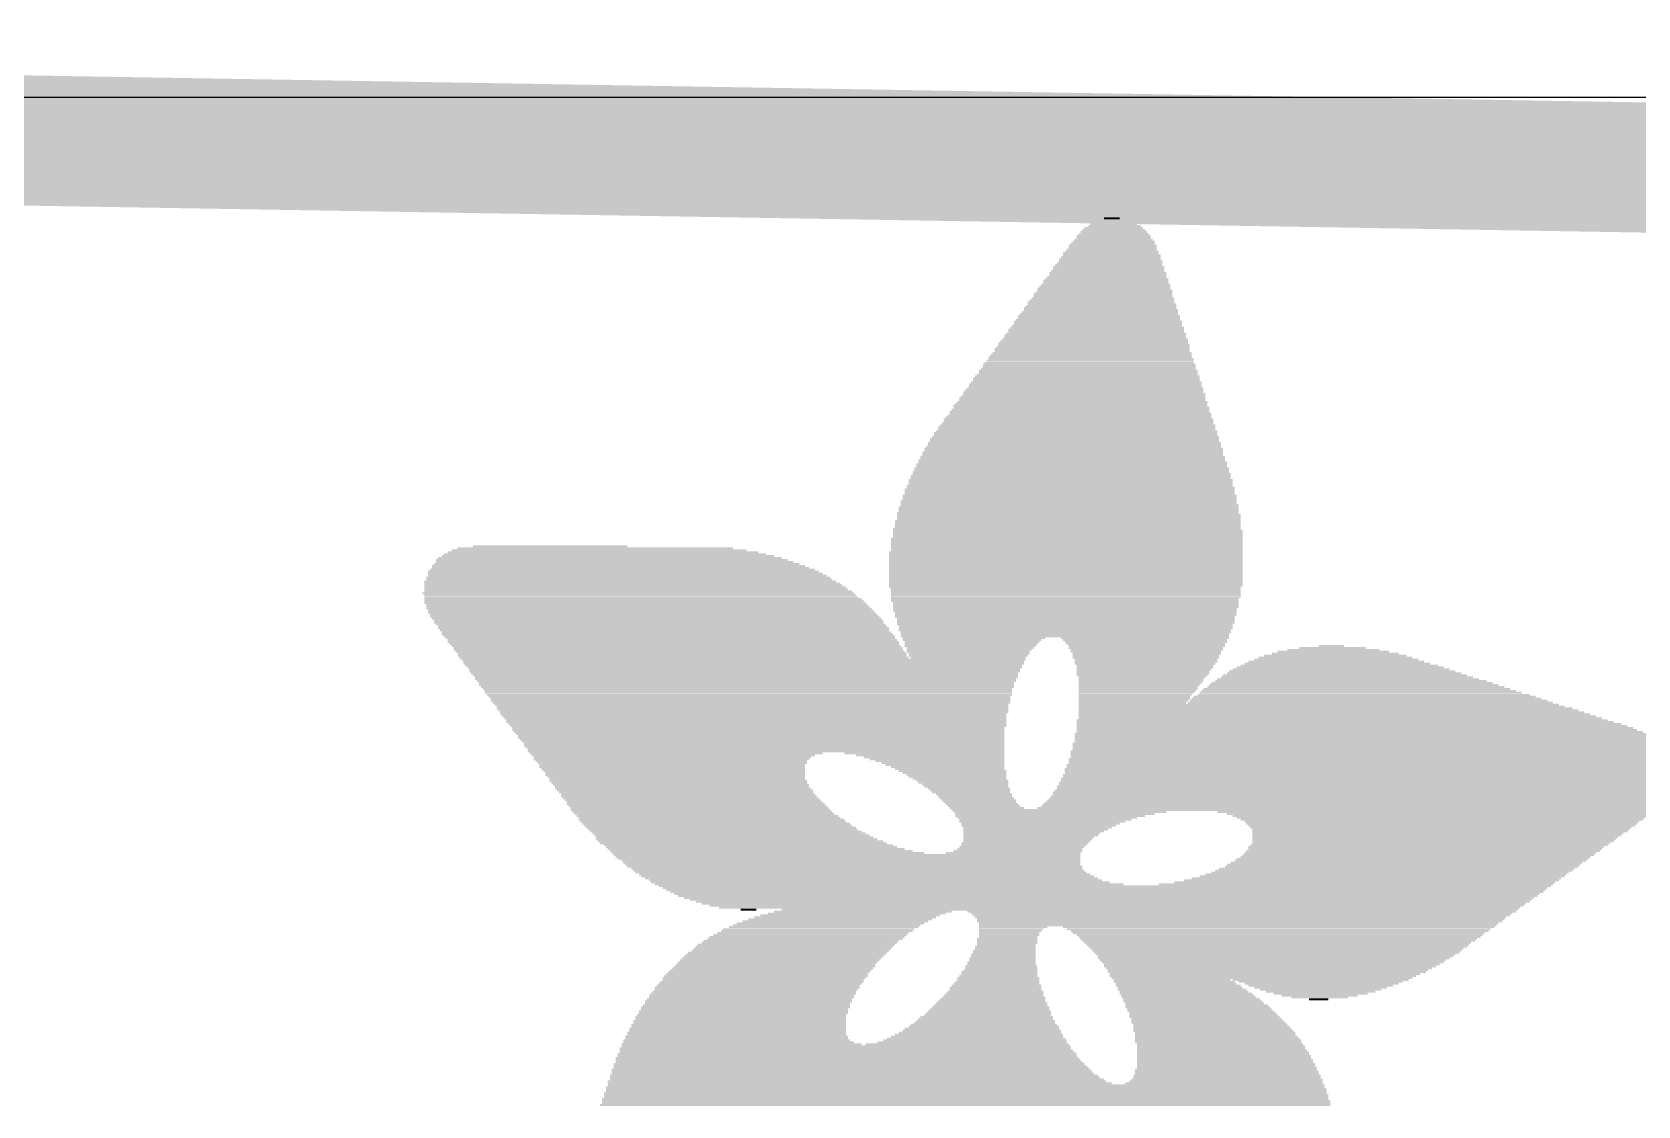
# Model space of a CAD drawing. Extents: x -8.1 to 34.1, y -5.3 to 30.7.
# Drawn here: x 7.619 to 10.752, y 15.812 to 17.907 of the extents above; entities that cross this region are included whole.
import ezdxf

# ---------------------------------------------------------------- set-up
doc = ezdxf.new("R2010")
doc.units = 0
for name, color, linetype in [('1', 12, 'CONTINUOUS'), ('16', 132, 'CONTINUOUS'), ('20', 53, 'CONTINUOUS'), ('21', 40, 'CONTINUOUS')]:
    doc.layers.add(name, color=color, linetype=linetype)

# ---------------------------------------------------------------- blocks, each defined once
blk = doc.blocks.new('RECT')
blk.add_solid([(-0.5, -0.5), (0.5, -0.5), (-0.5, 0.5), (0.5, 0.5)])

msp = doc.modelspace()

# ---------------------------------------------------------------- linework, layer by layer
at = {"layer": '1', "const_width": 0.254}
msp.add_lwpolyline([(2.54, 17.78), (17.78, 17.526)], dxfattribs=at)
at = {"layer": '16', "const_width": 0.254}
msp.add_lwpolyline([(2.54, 17.78), (17.78, 17.526)], dxfattribs=at)
at = {"layer": '20'}
msp.add_line((2.54, 17.78), (17.78, 17.78), dxfattribs=at)

# ---------------------------------------------------------------- block references
at = {"layer": '21'}
for p, xscale, yscale in [((9.7251, 17.5438), 0.0305, 0.0038), ((9.7289, 17.5133), 0.1371, 0.0038), ((9.7289, 17.5171), 0.1295, 0.0038), ((9.7289, 17.5209), 0.1219, 0.0038), ((9.7289, 17.5247), 0.1143, 0.0038), ((9.7308, 17.5285), 0.1029, 0.0038), ((9.7289, 17.5324), 0.0915, 0.0039), ((9.7288, 17.5362), 0.0762, 0.0038), ((9.7289, 17.54), 0.0609, 0.0038), ((9.7251, 17.479), 0.1829, 0.0038), ((9.7251, 17.4828), 0.1753, 0.0038), ((9.727, 17.4904), 0.1715, 0.0038), ((9.727, 17.4866), 0.1715, 0.0038), ((9.7269, 17.4943), 0.1638, 0.0039), ((9.7288, 17.4981), 0.16, 0.0038), ((9.7288, 17.5019), 0.1524, 0.0038), ((9.7288, 17.5095), 0.1448, 0.0038), ((9.7288, 17.5057), 0.1448, 0.0038), ((9.7193, 17.4485), 0.2172, 0.0038), ((9.7193, 17.4523), 0.2096, 0.0038), ((9.7212, 17.4562), 0.2058, 0.0039), ((9.7213, 17.4638), 0.1981, 0.0038), ((9.7232, 17.46), 0.2019, 0.0038), ((9.7232, 17.4676), 0.1943, 0.0038), ((9.7251, 17.4714), 0.1905, 0.0038), ((9.7232, 17.4752), 0.1867, 0.0038), ((9.7136, 17.4219), 0.2438, 0.0038), ((9.7136, 17.4181), 0.2438, 0.0039), ((9.7155, 17.4257), 0.24, 0.0038), ((9.7155, 17.4295), 0.2324, 0.0038), ((9.7174, 17.4371), 0.2286, 0.0038), ((9.7174, 17.4333), 0.2286, 0.0038), ((9.7174, 17.4409), 0.221, 0.0038), ((9.7193, 17.4447), 0.2172, 0.0038), ((9.7079, 17.3876), 0.2781, 0.0038), ((9.7079, 17.3952), 0.2705, 0.0038), ((9.7079, 17.3914), 0.2705, 0.0038), ((9.7097, 17.399), 0.2667, 0.0038), ((9.7097, 17.4066), 0.2591, 0.0038), ((9.7117, 17.4028), 0.2629, 0.0038), ((9.7117, 17.4104), 0.2552, 0.0038), ((9.7136, 17.4142), 0.2514, 0.0038), ((9.7003, 17.3533), 0.3163, 0.0038), ((9.7003, 17.3571), 0.3086, 0.0038), ((9.7022, 17.3609), 0.3048, 0.0038), ((9.7022, 17.3685), 0.2972, 0.0038), ((9.7041, 17.3647), 0.301, 0.0038), ((9.7041, 17.3723), 0.2934, 0.0038), ((9.706, 17.3761), 0.2896, 0.0038), ((9.7041, 17.38), 0.2857, 0.0039), ((9.7059, 17.3838), 0.2819, 0.0038), ((9.6946, 17.3266), 0.3429, 0.0038), ((9.6946, 17.3228), 0.3429, 0.0038), ((9.6965, 17.3304), 0.3391, 0.0038), ((9.6965, 17.3342), 0.3315, 0.0038), ((9.6983, 17.3419), 0.3277, 0.0039), ((9.6983, 17.338), 0.3277, 0.0038), ((9.6983, 17.3457), 0.3201, 0.0038), ((9.7003, 17.3495), 0.3163, 0.0038), ((9.6888, 17.2923), 0.3772, 0.0038), ((9.6888, 17.2999), 0.3696, 0.0038), ((9.6907, 17.2961), 0.3734, 0.0038), ((9.6908, 17.3038), 0.3657, 0.0039), ((9.6927, 17.3076), 0.3619, 0.0038), ((9.6927, 17.3152), 0.3543, 0.0038), ((9.6927, 17.3114), 0.3543, 0.0038), ((9.6946, 17.319), 0.3505, 0.0038), ((9.6812, 17.2618), 0.4076, 0.0038), ((9.6831, 17.2657), 0.4038, 0.0039), ((9.6831, 17.2733), 0.3962, 0.0038), ((9.685, 17.2695), 0.4, 0.0038), ((9.685, 17.2771), 0.3924, 0.0038), ((9.6869, 17.2809), 0.3886, 0.0038), ((9.6869, 17.2885), 0.381, 0.0038), ((9.6869, 17.2847), 0.381, 0.0038), ((9.6755, 17.2314), 0.442, 0.0038), ((9.6774, 17.2352), 0.4382, 0.0038), ((9.6774, 17.239), 0.4306, 0.0038), ((9.6793, 17.2466), 0.4268, 0.0038), ((9.6793, 17.2428), 0.4268, 0.0038), ((9.6794, 17.2504), 0.4191, 0.0038), ((9.6813, 17.258), 0.4153, 0.0038), ((9.6813, 17.2542), 0.4153, 0.0038), ((9.6698, 17.1971), 0.4762, 0.0038), ((9.6698, 17.2047), 0.4686, 0.0038), ((9.6717, 17.2009), 0.4724, 0.0038), ((9.6717, 17.2085), 0.4648, 0.0038), ((9.6736, 17.2123), 0.461, 0.0038), ((9.6736, 17.2199), 0.4534, 0.0038), ((9.6736, 17.2161), 0.4534, 0.0038), ((9.6755, 17.2237), 0.4496, 0.0038), ((9.6755, 17.2276), 0.442, 0.0039), ((9.6622, 17.1666), 0.5067, 0.0038), ((9.664, 17.1704), 0.5029, 0.0038), ((9.664, 17.178), 0.4953, 0.0038), ((9.666, 17.1742), 0.4991, 0.0038), ((9.666, 17.1818), 0.4915, 0.0038), ((9.6678, 17.1856), 0.4877, 0.0038), ((9.6678, 17.1933), 0.4801, 0.0038), ((9.6678, 17.1895), 0.4801, 0.0039), ((9.6565, 17.1361), 0.5411, 0.0038), ((9.6584, 17.1399), 0.5373, 0.0038), ((9.6584, 17.1437), 0.5295, 0.0038), ((9.6603, 17.1514), 0.5257, 0.0039), ((9.6603, 17.1475), 0.5257, 0.0038), ((9.6603, 17.1552), 0.5181, 0.0038), ((9.6622, 17.159), 0.5143, 0.0038), ((9.664, 17.1628), 0.5105, 0.0038), ((9.6527, 17.1056), 0.5715, 0.0038), ((9.6527, 17.1133), 0.5639, 0.0039), ((9.6527, 17.1094), 0.5639, 0.0038), ((9.6546, 17.1171), 0.5601, 0.0038), ((9.6546, 17.1247), 0.5525, 0.0038), ((9.6546, 17.1209), 0.5525, 0.0038), ((9.6565, 17.1285), 0.5487, 0.0038), ((9.6565, 17.1323), 0.5411, 0.0038), ((9.6469, 17.0713), 0.5982, 0.0038), ((9.6488, 17.079), 0.5944, 0.0038), ((9.6488, 17.0752), 0.5944, 0.0039), ((9.6489, 17.0866), 0.5867, 0.0038), ((9.6489, 17.0828), 0.5867, 0.0038), ((9.6508, 17.0942), 0.5829, 0.0038), ((9.6508, 17.0904), 0.5829, 0.0038), ((9.6508, 17.098), 0.5753, 0.0038), ((9.6527, 17.1018), 0.5715, 0.0038), ((9.645, 17.0409), 0.6248, 0.0038), ((9.645, 17.0485), 0.6172, 0.0038), ((9.6469, 17.0447), 0.621, 0.0038), ((9.6469, 17.0561), 0.6134, 0.0038), ((9.6469, 17.0523), 0.6134, 0.0038), ((9.6469, 17.0637), 0.6058, 0.0038), ((9.6469, 17.0599), 0.6058, 0.0038), ((9.6488, 17.0675), 0.602, 0.0038), ((9.6432, 17.0142), 0.6439, 0.0038), ((9.6432, 17.0104), 0.6439, 0.0038), ((9.6431, 17.0218), 0.6362, 0.0038), ((9.6451, 17.018), 0.6401, 0.0038), ((9.645, 17.0332), 0.6324, 0.0038), ((9.645, 17.0294), 0.6324, 0.0038), ((9.645, 17.0256), 0.6324, 0.0038), ((9.645, 17.0371), 0.6248, 0.0039), ((9.6412, 16.9799), 0.663, 0.0038), ((9.6412, 16.9913), 0.6554, 0.0038), ((9.6412, 16.9875), 0.6554, 0.0038), ((9.6431, 16.9837), 0.6592, 0.0038), ((9.6432, 17.0028), 0.6515, 0.0038), ((9.6432, 16.999), 0.6515, 0.0039), ((9.6432, 16.9951), 0.6515, 0.0038), ((9.6432, 17.0066), 0.6439, 0.0038), ((9.6393, 16.9532), 0.6744, 0.0038), ((9.6393, 16.9494), 0.6744, 0.0038), ((9.6393, 16.9685), 0.6668, 0.0038), ((9.6412, 16.9647), 0.6706, 0.0038), ((9.6412, 16.9609), 0.6706, 0.0039), ((9.6412, 16.957), 0.6706, 0.0038), ((9.6412, 16.9761), 0.663, 0.0038), ((9.6412, 16.9723), 0.663, 0.0038), ((9.6374, 16.9189), 0.6858, 0.0038), ((9.6374, 16.9151), 0.6858, 0.0038), ((9.6374, 16.938), 0.6782, 0.0038), ((9.6393, 16.9342), 0.682, 0.0038), ((9.6393, 16.9304), 0.682, 0.0038), ((9.6393, 16.9266), 0.682, 0.0038), ((9.6393, 16.9228), 0.682, 0.0039), ((9.6393, 16.9456), 0.6744, 0.0038), ((9.6393, 16.9418), 0.6744, 0.0038), ((8.7421, 16.8847), 0.6477, 0.0039), ((8.7363, 16.8885), 0.6287, 0.0038), ((8.7325, 16.8923), 0.6058, 0.0038), ((8.7249, 16.8961), 0.5754, 0.0038), ((8.7173, 16.8999), 0.5372, 0.0038), ((8.6296, 16.9037), 0.3009, 0.0038), ((9.6355, 16.8923), 0.6896, 0.0038), ((9.6355, 16.8885), 0.6896, 0.0038), ((9.6355, 16.8847), 0.6896, 0.0039), ((9.6374, 16.9113), 0.6858, 0.0038), ((9.6374, 16.9075), 0.6858, 0.0038), ((9.6374, 16.9037), 0.6858, 0.0038), ((9.6374, 16.8999), 0.6858, 0.0038), ((9.6374, 16.8961), 0.6858, 0.0038), ((8.7725, 16.8542), 0.762, 0.0038), ((8.7706, 16.858), 0.7506, 0.0038), ((8.763, 16.8656), 0.7278, 0.0038), ((8.7668, 16.8618), 0.7354, 0.0038), ((8.7592, 16.8694), 0.7124, 0.0038), ((8.7497, 16.877), 0.6858, 0.0038), ((8.7554, 16.8732), 0.6972, 0.0038), ((8.7459, 16.8808), 0.6705, 0.0038), ((9.6355, 16.8808), 0.6896, 0.0038), ((9.6355, 16.877), 0.6896, 0.0038), ((9.6355, 16.8732), 0.6896, 0.0038), ((9.6355, 16.8694), 0.6896, 0.0038), ((9.6355, 16.8656), 0.6896, 0.0038), ((9.6355, 16.8618), 0.6896, 0.0038), ((9.6355, 16.858), 0.6896, 0.0038), ((9.6355, 16.8542), 0.6896, 0.0038), ((8.7858, 16.8351), 0.8039, 0.0038), ((8.7896, 16.8313), 0.8115, 0.0038), ((8.7954, 16.8237), 0.823, 0.0038), ((8.7916, 16.8275), 0.8153, 0.0038), ((8.782, 16.8427), 0.7887, 0.0038), ((8.784, 16.8389), 0.7925, 0.0038), ((8.7763, 16.8504), 0.7696, 0.0038), ((8.7802, 16.8466), 0.7773, 0.0039), ((9.6355, 16.8504), 0.6896, 0.0038), ((9.6355, 16.8466), 0.6896, 0.0039), ((9.6355, 16.8427), 0.6896, 0.0038), ((9.6355, 16.8389), 0.6896, 0.0038), ((9.6355, 16.8351), 0.6896, 0.0038), ((9.6355, 16.8313), 0.6896, 0.0038), ((9.6355, 16.8275), 0.6896, 0.0038), ((9.6336, 16.8237), 0.6858, 0.0038), ((8.8011, 16.8123), 0.842, 0.0038), ((8.7973, 16.8199), 0.8268, 0.0038), ((8.8011, 16.8161), 0.8344, 0.0038), ((8.8049, 16.8085), 0.842, 0.0039), ((8.8068, 16.8046), 0.8458, 0.0038), ((8.8106, 16.8008), 0.8534, 0.0038), ((8.8125, 16.797), 0.8573, 0.0038), ((8.8145, 16.7932), 0.8611, 0.0038), ((8.8183, 16.7894), 0.8611, 0.0038), ((9.6355, 16.8199), 0.682, 0.0038), ((9.6355, 16.8161), 0.682, 0.0038), ((9.6355, 16.8123), 0.682, 0.0038), ((9.6355, 16.8085), 0.682, 0.0039), ((9.6355, 16.8046), 0.682, 0.0038), ((9.6336, 16.8008), 0.6782, 0.0038), ((9.6336, 16.797), 0.6782, 0.0038), ((9.6355, 16.7932), 0.6744, 0.0038), ((9.6355, 16.7894), 0.6744, 0.0038), ((8.8201, 16.7856), 0.8649, 0.0038), ((8.8221, 16.7818), 0.8687, 0.0038), ((8.8277, 16.7742), 0.8725, 0.0038), ((8.8259, 16.778), 0.8687, 0.0038), ((8.8316, 16.7704), 0.8725, 0.0039), ((8.8335, 16.7665), 0.8763, 0.0038), ((8.8373, 16.7627), 0.8763, 0.0038), ((8.8412, 16.7589), 0.8763, 0.0038), ((9.6355, 16.7856), 0.6744, 0.0038), ((9.6336, 16.7818), 0.6706, 0.0038), ((9.6336, 16.778), 0.6706, 0.0038), ((9.6355, 16.7742), 0.6668, 0.0038), ((9.6355, 16.7704), 0.6668, 0.0039), ((9.6336, 16.7665), 0.663, 0.0038), ((9.6355, 16.7627), 0.6592, 0.0038), ((9.6355, 16.7589), 0.6592, 0.0038), ((8.8412, 16.7551), 0.8763, 0.0038), ((8.845, 16.7513), 0.8763, 0.0038), ((8.8506, 16.7437), 0.8801, 0.0038), ((8.8488, 16.7475), 0.8763, 0.0038), ((8.8526, 16.7399), 0.8763, 0.0038), ((8.8582, 16.7323), 0.8801, 0.0039), ((8.8564, 16.7361), 0.8763, 0.0038), ((8.862, 16.7284), 0.8801, 0.0038), ((9.6335, 16.7513), 0.6553, 0.0038), ((9.6355, 16.7551), 0.6592, 0.0038), ((9.6335, 16.7399), 0.6477, 0.0038), ((9.6355, 16.7475), 0.6515, 0.0038), ((9.6355, 16.7437), 0.6515, 0.0038), ((9.6335, 16.7323), 0.6401, 0.0039), ((9.6335, 16.7284), 0.6401, 0.0038), ((9.6355, 16.7361), 0.6439, 0.0038), ((8.864, 16.7246), 0.8763, 0.0038), ((8.8678, 16.7208), 0.8763, 0.0038), ((8.8697, 16.717), 0.8801, 0.0038), ((8.8716, 16.7132), 0.8763, 0.0038), ((8.8754, 16.7094), 0.8763, 0.0038), ((8.8793, 16.7056), 0.8763, 0.0038), ((8.8793, 16.7018), 0.8763, 0.0038), ((8.8831, 16.698), 0.8763, 0.0038), ((9.4565, 16.7246), 0.2781, 0.0038), ((9.4527, 16.7208), 0.2705, 0.0038), ((9.4507, 16.7132), 0.259, 0.0038), ((9.4488, 16.7094), 0.2552, 0.0038), ((9.4527, 16.717), 0.2629, 0.0038), ((9.4488, 16.7056), 0.2476, 0.0038), ((9.4469, 16.7018), 0.2438, 0.0038), ((9.445, 16.698), 0.24, 0.0038), ((9.7898, 16.7246), 0.3276, 0.0038), ((9.7898, 16.7208), 0.32, 0.0038), ((9.7917, 16.717), 0.3162, 0.0038), ((9.7917, 16.7132), 0.3086, 0.0038), ((9.7936, 16.7094), 0.3048, 0.0038), ((9.7917, 16.7056), 0.301, 0.0038), ((9.7936, 16.7018), 0.2972, 0.0038), ((9.7917, 16.698), 0.2934, 0.0038), ((10.1575, 16.698), 0.2171, 0.0038), ((10.1575, 16.7018), 0.1791, 0.0038), ((10.1555, 16.7056), 0.1295, 0.0038), ((10.1537, 16.7094), 0.0495, 0.0038), ((8.8869, 16.6942), 0.8763, 0.0039), ((8.8869, 16.6903), 0.8763, 0.0038), ((8.8907, 16.6865), 0.8763, 0.0038), ((9.0069, 16.6827), 1.1011, 0.0038), ((9.0069, 16.6789), 1.0935, 0.0038), ((9.0069, 16.6751), 1.0935, 0.0038), ((9.0069, 16.6713), 1.0859, 0.0038), ((9.0088, 16.6675), 1.0821, 0.0038), ((9.4469, 16.6942), 0.2362, 0.0039), ((9.445, 16.6903), 0.2324, 0.0038), ((9.445, 16.6865), 0.2248, 0.0038), ((9.7936, 16.6942), 0.2896, 0.0039), ((9.7917, 16.6903), 0.2858, 0.0038), ((9.7917, 16.6865), 0.2858, 0.0038), ((9.7917, 16.6827), 0.2782, 0.0038), ((9.7917, 16.6789), 0.2782, 0.0038), ((9.7898, 16.6751), 0.2744, 0.0038), ((9.7897, 16.6713), 0.2667, 0.0038), ((9.7897, 16.6675), 0.2667, 0.0038), ((10.1708, 16.6675), 0.4038, 0.0038), ((10.1689, 16.6713), 0.3848, 0.0038), ((10.1651, 16.6751), 0.362, 0.0038), ((10.1631, 16.6789), 0.3429, 0.0038), ((10.1632, 16.6827), 0.32, 0.0038), ((10.1613, 16.6865), 0.301, 0.0038), ((10.1613, 16.6903), 0.2781, 0.0038), ((10.1613, 16.6942), 0.2477, 0.0039), ((9.0088, 16.6637), 1.0745, 0.0038), ((9.0088, 16.6599), 1.0745, 0.0038), ((9.0087, 16.6561), 1.0668, 0.0039), ((9.0107, 16.6522), 1.0629, 0.0038), ((9.0126, 16.6484), 1.0591, 0.0038), ((9.0107, 16.6446), 1.0553, 0.0038), ((9.0126, 16.6408), 1.0515, 0.0038), ((9.0126, 16.637), 1.0439, 0.0038), ((9.0126, 16.6332), 1.0439, 0.0038), ((9.7859, 16.6599), 0.2591, 0.0038), ((9.7859, 16.6561), 0.2591, 0.0039), ((9.7879, 16.6637), 0.2629, 0.0038), ((9.7841, 16.6522), 0.2553, 0.0038), ((9.7841, 16.6484), 0.2476, 0.0038), ((9.7822, 16.6446), 0.2438, 0.0038), ((9.7822, 16.6408), 0.2438, 0.0038), ((9.7803, 16.637), 0.24, 0.0038), ((9.7784, 16.6332), 0.2362, 0.0038), ((10.1974, 16.6332), 0.5639, 0.0038), ((10.1936, 16.637), 0.5487, 0.0038), ((10.1918, 16.6408), 0.5295, 0.0038), ((10.186, 16.6446), 0.5105, 0.0038), ((10.1842, 16.6484), 0.4915, 0.0038), ((10.1803, 16.6522), 0.4762, 0.0038), ((10.1784, 16.6561), 0.4572, 0.0039), ((10.1746, 16.6599), 0.442, 0.0038), ((10.1727, 16.6637), 0.423, 0.0038), ((9.0145, 16.6294), 1.0401, 0.0038), ((9.0145, 16.6256), 1.0325, 0.0038), ((9.0164, 16.6218), 1.0287, 0.0038), ((9.0164, 16.618), 1.0287, 0.0039), ((9.0183, 16.6141), 1.0249, 0.0038), ((9.0183, 16.6103), 1.0173, 0.0038), ((9.0202, 16.6065), 1.0135, 0.0038), ((9.0202, 16.6027), 1.0135, 0.0038), ((9.7707, 16.6141), 0.2209, 0.0038), ((9.7765, 16.6294), 0.2324, 0.0038), ((9.7765, 16.6256), 0.2324, 0.0038), ((9.7746, 16.6218), 0.2286, 0.0038), ((9.767, 16.6027), 0.2133, 0.0038), ((9.7727, 16.618), 0.2247, 0.0039), ((9.7689, 16.6103), 0.2171, 0.0038), ((9.7689, 16.6065), 0.2171, 0.0038), ((10.2261, 16.6027), 0.6973, 0.0038), ((10.2222, 16.6065), 0.682, 0.0038), ((10.2184, 16.6103), 0.6668, 0.0038), ((10.2165, 16.6141), 0.6477, 0.0038), ((10.2108, 16.618), 0.6286, 0.0039), ((10.207, 16.6218), 0.6134, 0.0038), ((10.2032, 16.6256), 0.5982, 0.0038), ((10.2012, 16.6294), 0.5791, 0.0038), ((9.0221, 16.5989), 1.0096, 0.0038), ((9.0221, 16.5951), 1.002, 0.0038), ((9.024, 16.5913), 0.9982, 0.0038), ((9.024, 16.5875), 0.9982, 0.0038), ((9.0259, 16.5837), 0.9944, 0.0038), ((9.0278, 16.5799), 0.9906, 0.0039), ((9.0259, 16.576), 0.9868, 0.0038), ((9.0278, 16.5722), 0.983, 0.0038), ((10.1479, 16.5837), 0.9753, 0.0038), ((10.1289, 16.5951), 0.9372, 0.0038), ((10.1346, 16.5913), 0.9486, 0.0038), ((10.1594, 16.576), 0.9982, 0.0038), ((10.1651, 16.5722), 1.0096, 0.0038), ((9.7651, 16.5989), 0.2095, 0.0038), ((10.1423, 16.5875), 0.9639, 0.0038), ((10.1537, 16.5799), 0.9867, 0.0039), ((10.2299, 16.5989), 0.7125, 0.0038), ((9.0297, 16.5684), 0.9792, 0.0038), ((9.0316, 16.5646), 0.9754, 0.0038), ((9.0316, 16.5608), 0.9754, 0.0038), ((9.0335, 16.557), 0.9716, 0.0038), ((9.0354, 16.5532), 0.9678, 0.0038), ((9.0355, 16.5494), 0.9601, 0.0038), ((9.0355, 16.5456), 0.9601, 0.0038), ((9.0373, 16.5418), 0.9563, 0.0039), ((10.1936, 16.5532), 1.0745, 0.0038), ((10.2088, 16.5418), 1.1049, 0.0039), ((10.1746, 16.5646), 1.0364, 0.0038), ((10.1803, 16.5608), 1.0478, 0.0038), ((10.1879, 16.557), 1.063, 0.0038), ((10.1994, 16.5494), 1.0859, 0.0038), ((10.2032, 16.5456), 1.0935, 0.0038), ((10.1708, 16.5684), 1.021, 0.0038), ((9.0393, 16.5379), 0.9525, 0.0038), ((9.0412, 16.5341), 0.9487, 0.0038), ((9.0412, 16.5303), 0.9487, 0.0038), ((9.0431, 16.5265), 0.9449, 0.0038), ((9.045, 16.5227), 0.9411, 0.0038), ((9.0469, 16.5189), 0.9373, 0.0038), ((9.0469, 16.5151), 0.9373, 0.0038), ((9.0488, 16.5113), 0.9335, 0.0038), ((9.0507, 16.5075), 0.9297, 0.0038), ((10.2222, 16.5189), 1.1468, 0.0038), ((10.2241, 16.5151), 1.1506, 0.0038), ((10.2241, 16.5113), 1.1506, 0.0038), ((10.2261, 16.5075), 1.1545, 0.0038), ((10.2108, 16.5379), 1.1164, 0.0038), ((10.2146, 16.5341), 1.124, 0.0038), ((10.2165, 16.5303), 1.1278, 0.0038), ((10.2203, 16.5265), 1.1354, 0.0038), ((10.2222, 16.5227), 1.1392, 0.0038), ((9.0507, 16.5037), 0.9297, 0.0039), ((8.8754, 16.4998), 0.5715, 0.0038), ((8.8697, 16.496), 0.5524, 0.0038), ((8.8678, 16.4922), 0.541, 0.0038), ((8.8659, 16.4884), 0.5372, 0.0038), ((8.8659, 16.4846), 0.5296, 0.0038), ((8.8678, 16.4808), 0.5258, 0.0038), ((8.8678, 16.477), 0.5182, 0.0038), ((9.3593, 16.4998), 0.3124, 0.0038), ((9.3707, 16.496), 0.2896, 0.0038), ((9.3784, 16.4922), 0.2743, 0.0038), ((9.3841, 16.4884), 0.2629, 0.0038), ((9.3898, 16.4846), 0.2515, 0.0038), ((9.3955, 16.4808), 0.2401, 0.0038), ((9.3993, 16.477), 0.2324, 0.0038), ((10.2261, 16.477), 1.1773, 0.0038), ((10.2279, 16.4846), 1.1735, 0.0038), ((10.2279, 16.4808), 1.1735, 0.0038), ((10.2261, 16.4884), 1.1697, 0.0038), ((10.2279, 16.496), 1.1659, 0.0038), ((10.2279, 16.4922), 1.1659, 0.0038), ((10.2261, 16.5037), 1.1621, 0.0039), ((10.2261, 16.4998), 1.1621, 0.0038), ((8.8678, 16.4732), 0.5182, 0.0038), ((8.8697, 16.4694), 0.5144, 0.0038), ((8.8716, 16.4656), 0.5106, 0.0039), ((8.8735, 16.4617), 0.5068, 0.0038), ((8.8735, 16.4579), 0.5068, 0.0038), ((8.8754, 16.4541), 0.503, 0.0038), ((8.8773, 16.4503), 0.4992, 0.0038), ((8.8792, 16.4465), 0.503, 0.0038), ((9.405, 16.4732), 0.221, 0.0038), ((9.4088, 16.4694), 0.2134, 0.0038), ((9.4145, 16.4656), 0.2096, 0.0039), ((9.4184, 16.4617), 0.2019, 0.0038), ((9.4222, 16.4579), 0.1943, 0.0038), ((9.4241, 16.4541), 0.1905, 0.0038), ((9.4279, 16.4503), 0.1829, 0.0038), ((9.4336, 16.4465), 0.1791, 0.0038), ((10.2223, 16.4503), 1.1925, 0.0038), ((10.2223, 16.4465), 1.1925, 0.0038), ((10.2241, 16.4579), 1.1887, 0.0038), ((10.2241, 16.4541), 1.1887, 0.0038), ((10.2241, 16.4694), 1.1811, 0.0038), ((10.2241, 16.4656), 1.1811, 0.0039), ((10.2261, 16.4617), 1.1849, 0.0038), ((10.2261, 16.4732), 1.1773, 0.0038), ((8.8811, 16.4427), 0.4991, 0.0038), ((8.8849, 16.4389), 0.4991, 0.0038), ((8.8887, 16.4313), 0.4991, 0.0038), ((8.8869, 16.4351), 0.4953, 0.0038), ((8.8925, 16.4275), 0.4991, 0.0039), ((8.8945, 16.4236), 0.4953, 0.0038), ((8.8983, 16.4198), 0.4953, 0.0038), ((8.9002, 16.416), 0.4991, 0.0038), ((9.4355, 16.4427), 0.1753, 0.0038), ((9.4393, 16.4389), 0.1676, 0.0038), ((9.4412, 16.4351), 0.1638, 0.0038), ((9.4469, 16.4313), 0.16, 0.0038), ((9.4488, 16.4275), 0.1562, 0.0039), ((9.4507, 16.4236), 0.1524, 0.0038), ((9.4564, 16.4198), 0.1486, 0.0038), ((9.4583, 16.416), 0.1448, 0.0038), ((10.207, 16.416), 1.2002, 0.0038), ((10.2108, 16.4236), 1.2002, 0.0038), ((10.2108, 16.4198), 1.2002, 0.0038), ((10.2127, 16.4275), 1.1964, 0.0039), ((10.2165, 16.4351), 1.1964, 0.0038), ((10.2165, 16.4313), 1.1964, 0.0038), ((10.2185, 16.4427), 1.1925, 0.0038), ((10.2185, 16.4389), 1.1925, 0.0038), ((8.904, 16.4122), 0.4991, 0.0038), ((8.9078, 16.4084), 0.4991, 0.0038), ((8.9135, 16.4008), 0.503, 0.0038), ((8.9116, 16.4046), 0.4991, 0.0038), ((8.9173, 16.397), 0.503, 0.0038), ((8.923, 16.3894), 0.5067, 0.0039), ((8.9212, 16.3932), 0.5029, 0.0038), ((8.9268, 16.3855), 0.5067, 0.0038), ((9.4621, 16.4122), 0.1448, 0.0038), ((9.466, 16.4084), 0.1447, 0.0038), ((9.4679, 16.4046), 0.1409, 0.0038), ((9.4717, 16.4008), 0.1409, 0.0038), ((9.4755, 16.397), 0.141, 0.0038), ((9.4812, 16.3932), 0.1448, 0.0038), ((10.0984, 16.3894), 1.3716, 0.0039), ((9.6241, 16.3855), 0.4153, 0.0038), ((10.1841, 16.3932), 1.2078, 0.0038), ((10.1898, 16.397), 1.2039, 0.0038), ((10.1936, 16.4008), 1.2039, 0.0038), ((10.1974, 16.4046), 1.2039, 0.0038), ((10.2013, 16.4084), 1.204, 0.0038), ((10.2032, 16.4122), 1.2002, 0.0038), ((10.3556, 16.3855), 0.8496, 0.0038), ((8.9306, 16.3817), 0.5067, 0.0038), ((8.9364, 16.3779), 0.5105, 0.0038), ((8.944, 16.3703), 0.5182, 0.0038), ((8.9402, 16.3741), 0.5105, 0.0038), ((8.9478, 16.3665), 0.5182, 0.0038), ((8.9535, 16.3627), 0.522, 0.0038), ((8.9573, 16.3589), 0.522, 0.0038), ((8.963, 16.3551), 0.5258, 0.0038), ((8.9668, 16.3513), 0.5258, 0.0039), ((9.6145, 16.3817), 0.3886, 0.0038), ((9.605, 16.3779), 0.3696, 0.0038), ((9.5993, 16.3741), 0.3506, 0.0038), ((9.5954, 16.3703), 0.3353, 0.0038), ((9.5898, 16.3665), 0.3239, 0.0038), ((9.586, 16.3627), 0.3086, 0.0038), ((9.5822, 16.3589), 0.3009, 0.0038), ((9.5803, 16.3551), 0.2895, 0.0038), ((9.5765, 16.3513), 0.2819, 0.0039), ((10.3632, 16.3817), 0.8268, 0.0038), ((10.3651, 16.3779), 0.8078, 0.0038), ((10.3671, 16.3741), 0.7963, 0.0038), ((10.3689, 16.3703), 0.7848, 0.0038), ((10.3689, 16.3665), 0.7696, 0.0038), ((10.3689, 16.3627), 0.762, 0.0038), ((10.3689, 16.3589), 0.7544, 0.0038), ((10.367, 16.3551), 0.743, 0.0038), ((10.367, 16.3513), 0.7354, 0.0039), ((8.9726, 16.3474), 0.5295, 0.0038), ((8.9783, 16.3436), 0.5334, 0.0038), ((8.984, 16.3398), 0.5372, 0.0038), ((8.9897, 16.336), 0.541, 0.0038), ((8.9935, 16.3322), 0.5486, 0.0038), ((9.0012, 16.3284), 0.5563, 0.0038), ((9.0069, 16.3246), 0.5601, 0.0038), ((9.0164, 16.3208), 0.5639, 0.0038), ((9.5555, 16.3246), 0.2476, 0.0038), ((9.5536, 16.3208), 0.2438, 0.0038), ((9.5727, 16.3474), 0.2743, 0.0038), ((9.5689, 16.3436), 0.2667, 0.0038), ((9.5631, 16.336), 0.2552, 0.0038), ((9.5612, 16.3322), 0.2514, 0.0038), ((9.5593, 16.3284), 0.2476, 0.0038), ((9.567, 16.3398), 0.2629, 0.0038), ((10.3442, 16.3208), 0.6973, 0.0038), ((10.3651, 16.3474), 0.7316, 0.0038), ((10.3613, 16.3436), 0.7239, 0.0038), ((10.3537, 16.3322), 0.7087, 0.0038), ((10.3594, 16.3398), 0.7201, 0.0038), ((10.3556, 16.336), 0.7125, 0.0038), ((10.3518, 16.3284), 0.7049, 0.0038), ((10.348, 16.3246), 0.6973, 0.0038), ((9.0221, 16.317), 0.5677, 0.0038), ((9.0316, 16.3132), 0.5792, 0.0039), ((9.0412, 16.3093), 0.5905, 0.0038), ((9.0545, 16.3055), 0.6096, 0.0038), ((9.2088, 16.3017), 0.9106, 0.0038), ((9.2107, 16.2979), 0.9068, 0.0038), ((9.2126, 16.2941), 0.903, 0.0038), ((9.2164, 16.2903), 0.8954, 0.0038), ((9.5327, 16.3055), 0.2629, 0.0038), ((9.5422, 16.3093), 0.2515, 0.0038), ((9.546, 16.3132), 0.2439, 0.0039), ((9.5498, 16.317), 0.2439, 0.0038), ((10.308, 16.2903), 0.6858, 0.0038), ((10.3118, 16.2941), 0.6858, 0.0038), ((10.3175, 16.2979), 0.682, 0.0038), ((10.3232, 16.3017), 0.6858, 0.0038), ((10.327, 16.3055), 0.6858, 0.0038), ((10.3327, 16.3093), 0.6896, 0.0038), ((10.3384, 16.317), 0.6934, 0.0038), ((10.3365, 16.3132), 0.6896, 0.0039), ((9.2183, 16.2865), 0.8916, 0.0038), ((9.2202, 16.2827), 0.8878, 0.0038), ((9.224, 16.2789), 0.8878, 0.0038), ((9.2279, 16.2751), 0.8801, 0.0039), ((9.2317, 16.2712), 0.8801, 0.0038), ((9.2355, 16.2674), 0.8801, 0.0038), ((9.2431, 16.2636), 0.8801, 0.0038), ((9.2488, 16.2598), 0.8839, 0.0038), ((10.2527, 16.2598), 0.7124, 0.0038), ((10.2604, 16.2636), 0.7049, 0.0038), ((10.268, 16.2674), 0.6973, 0.0038), ((10.2756, 16.2712), 0.6972, 0.0038), ((10.2813, 16.2751), 0.6934, 0.0039), ((10.2908, 16.2789), 0.6896, 0.0038), ((10.2946, 16.2827), 0.6896, 0.0038), ((10.3003, 16.2865), 0.6858, 0.0038), ((9.2564, 16.256), 0.884, 0.0038), ((9.2641, 16.2522), 0.8839, 0.0038), ((9.2736, 16.2484), 0.8953, 0.0038), ((9.2907, 16.2446), 0.9144, 0.0038), ((9.7117, 16.2408), 1.7412, 0.0038), ((9.7117, 16.237), 1.726, 0.0039), ((9.7135, 16.2331), 1.7145, 0.0038), ((9.7155, 16.2293), 1.703, 0.0038), ((9.7155, 16.2255), 1.6878, 0.0038), ((10.2013, 16.2446), 0.7696, 0.0038), ((10.2184, 16.2484), 0.743, 0.0038), ((10.2317, 16.2522), 0.7315, 0.0038), ((10.2413, 16.256), 0.7201, 0.0038), ((9.7174, 16.2217), 1.6764, 0.0038), ((9.7193, 16.2179), 1.6574, 0.0038), ((9.7232, 16.2141), 1.6421, 0.0038), ((9.727, 16.2103), 1.6269, 0.0038), ((9.7288, 16.2065), 1.6078, 0.0038), ((9.7346, 16.2027), 1.5887, 0.0038), ((9.7402, 16.1989), 1.5621, 0.0039), ((9.0164, 16.195), 0.0305, 0.0038), ((9.7993, 16.195), 1.4364, 0.0038), ((9.1688, 16.1646), 0.3657, 0.0038), ((9.1764, 16.1684), 0.3658, 0.0038), ((9.1859, 16.1722), 0.362, 0.0038), ((9.1955, 16.176), 0.3581, 0.0038), ((9.205, 16.1798), 0.3543, 0.0038), ((9.2145, 16.1836), 0.3505, 0.0038), ((9.2279, 16.1874), 0.3467, 0.0038), ((9.2393, 16.1912), 0.3467, 0.0038), ((9.9784, 16.1912), 1.0706, 0.0038), ((9.9784, 16.1874), 1.0554, 0.0038), ((9.9784, 16.1836), 1.0478, 0.0038), ((9.9764, 16.1798), 1.0363, 0.0038), ((9.9764, 16.176), 1.0287, 0.0038), ((9.9746, 16.1722), 1.0249, 0.0038), ((9.9726, 16.1684), 1.0135, 0.0038), ((9.9708, 16.1646), 1.0097, 0.0038), ((9.1192, 16.1341), 0.381, 0.0038), ((9.1269, 16.1379), 0.381, 0.0038), ((9.1307, 16.1417), 0.381, 0.0038), ((9.1364, 16.1455), 0.3772, 0.0038), ((9.1421, 16.1493), 0.3734, 0.0038), ((9.1497, 16.1531), 0.3734, 0.0038), ((9.1535, 16.1569), 0.3734, 0.0038), ((9.1631, 16.1608), 0.3695, 0.0039), ((9.5212, 16.1379), 0.1181, 0.0038), ((9.5212, 16.1341), 0.1181, 0.0038), ((9.523, 16.1417), 0.1143, 0.0038), ((9.5326, 16.1608), 0.1334, 0.0039), ((9.5288, 16.1569), 0.1258, 0.0038), ((9.5269, 16.1531), 0.122, 0.0038), ((9.525, 16.1493), 0.1182, 0.0038), ((9.525, 16.1455), 0.1182, 0.0038), ((10.0508, 16.1608), 0.842, 0.0039), ((10.0508, 16.1569), 0.8268, 0.0038), ((10.0527, 16.1531), 0.8154, 0.0038), ((10.0508, 16.1493), 0.8039, 0.0038), ((10.0526, 16.1455), 0.7925, 0.0038), ((10.0527, 16.1417), 0.7848, 0.0038), ((10.0508, 16.1379), 0.7734, 0.0038), ((10.0508, 16.1341), 0.7658, 0.0038), ((9.085, 16.1036), 0.3887, 0.0038), ((9.0888, 16.1074), 0.3887, 0.0038), ((9.0926, 16.1112), 0.3886, 0.0038), ((9.0983, 16.115), 0.3848, 0.0038), ((9.1021, 16.1188), 0.3848, 0.0038), ((9.1059, 16.1227), 0.3848, 0.0039), ((9.1097, 16.1265), 0.3848, 0.0038), ((9.1154, 16.1303), 0.381, 0.0038), ((9.5136, 16.1074), 0.1257, 0.0038), ((9.5136, 16.1036), 0.1257, 0.0038), ((9.5155, 16.115), 0.1219, 0.0038), ((9.5155, 16.1112), 0.1219, 0.0038), ((9.5174, 16.1227), 0.1181, 0.0039), ((9.5174, 16.1188), 0.1181, 0.0038), ((9.5193, 16.1265), 0.1143, 0.0038), ((9.5212, 16.1303), 0.1181, 0.0038), ((10.0489, 16.1303), 0.7544, 0.0038), ((10.0489, 16.1265), 0.7468, 0.0038), ((10.0488, 16.1227), 0.7391, 0.0039), ((10.047, 16.1188), 0.7277, 0.0038), ((10.047, 16.115), 0.7201, 0.0038), ((10.047, 16.1112), 0.7125, 0.0038), ((10.045, 16.1074), 0.7011, 0.0038), ((10.0451, 16.1036), 0.6934, 0.0038), ((9.0526, 16.0693), 0.3925, 0.0038), ((9.0564, 16.0731), 0.3924, 0.0038), ((9.0602, 16.0769), 0.3924, 0.0038), ((9.064, 16.0807), 0.3924, 0.0038), ((9.0678, 16.0846), 0.3924, 0.0039), ((9.0697, 16.0884), 0.3886, 0.0038), ((9.0735, 16.0922), 0.3886, 0.0038), ((9.0773, 16.096), 0.3886, 0.0038), ((9.0811, 16.0998), 0.3886, 0.0038), ((9.506, 16.0731), 0.1485, 0.0038), ((9.506, 16.0693), 0.1485, 0.0038), ((9.5079, 16.0769), 0.1447, 0.0038), ((9.5098, 16.0846), 0.1409, 0.0039), ((9.5098, 16.0807), 0.1409, 0.0038), ((9.5098, 16.0922), 0.1333, 0.0038), ((9.5098, 16.0884), 0.1333, 0.0038), ((9.5117, 16.0998), 0.1295, 0.0038), ((9.5117, 16.096), 0.1295, 0.0038), ((10.0413, 16.0998), 0.6858, 0.0038), ((10.0394, 16.096), 0.6743, 0.0038), ((10.0394, 16.0922), 0.6667, 0.0038), ((10.0374, 16.0884), 0.6553, 0.0038), ((10.0336, 16.0846), 0.6477, 0.0039), ((10.0318, 16.0807), 0.6363, 0.0038), ((10.0298, 16.0769), 0.6248, 0.0038), ((10.0279, 16.0731), 0.621, 0.0038), ((10.0241, 16.0693), 0.6058, 0.0038), ((9.0335, 16.0426), 0.4, 0.0038), ((9.0316, 16.0388), 0.3962, 0.0038), ((9.0354, 16.0465), 0.3962, 0.0039), ((9.0392, 16.0503), 0.3962, 0.0038), ((9.0431, 16.0541), 0.3963, 0.0038), ((9.0469, 16.0617), 0.3963, 0.0038), ((9.045, 16.0579), 0.3925, 0.0038), ((9.0507, 16.0655), 0.3963, 0.0038), ((9.4984, 16.0426), 0.1791, 0.0038), ((9.4984, 16.0388), 0.1791, 0.0038), ((9.5003, 16.0465), 0.1753, 0.0039), ((9.5003, 16.0503), 0.1677, 0.0038), ((9.5022, 16.0541), 0.1639, 0.0038), ((9.5041, 16.0617), 0.1601, 0.0038), ((9.5041, 16.0579), 0.1601, 0.0038), ((9.504, 16.0655), 0.1524, 0.0038), ((10.0203, 16.0655), 0.5982, 0.0038), ((10.0184, 16.0617), 0.5868, 0.0038), ((9.8469, 16.0541), 0.2363, 0.0038), ((9.8431, 16.0579), 0.2286, 0.0038), ((9.8507, 16.0503), 0.2363, 0.0038), ((9.8545, 16.0465), 0.2439, 0.0039), ((9.8584, 16.0426), 0.2438, 0.0038), ((9.8622, 16.0388), 0.2514, 0.0038), ((10.1326, 16.0579), 0.3429, 0.0038), ((10.1327, 16.0541), 0.32, 0.0038), ((10.1346, 16.0503), 0.301, 0.0038), ((10.1327, 16.0465), 0.282, 0.0039), ((10.1327, 16.0426), 0.259, 0.0038), ((10.1327, 16.0388), 0.2362, 0.0038), ((9.0126, 16.0084), 0.4039, 0.0039), ((9.0164, 16.016), 0.4039, 0.0038), ((9.0145, 16.0122), 0.4001, 0.0038), ((9.0183, 16.0198), 0.4001, 0.0038), ((9.0221, 16.0274), 0.4, 0.0038), ((9.0221, 16.0236), 0.4, 0.0038), ((9.0259, 16.0312), 0.4, 0.0038), ((9.0278, 16.035), 0.3962, 0.0038), ((9.4888, 16.0084), 0.221, 0.0039), ((9.4907, 16.0122), 0.2172, 0.0038), ((9.4907, 16.016), 0.2096, 0.0038), ((9.4926, 16.0198), 0.2058, 0.0038), ((9.4946, 16.0236), 0.2019, 0.0038), ((9.4946, 16.0274), 0.1943, 0.0038), ((9.4965, 16.0312), 0.1905, 0.0038), ((9.4984, 16.035), 0.1867, 0.0038), ((9.866, 16.035), 0.2514, 0.0038), ((9.8698, 16.0312), 0.259, 0.0038), ((9.8736, 16.0274), 0.2591, 0.0038), ((9.8756, 16.0236), 0.2629, 0.0038), ((9.8812, 16.0198), 0.2667, 0.0038), ((9.8832, 16.016), 0.2705, 0.0038), ((9.887, 16.0122), 0.2705, 0.0038), ((9.8908, 16.0084), 0.2781, 0.0039), ((10.1327, 16.035), 0.2134, 0.0038), ((10.1327, 16.0312), 0.1828, 0.0038), ((10.1308, 16.0274), 0.1486, 0.0038), ((10.1308, 16.0236), 0.1105, 0.0038), ((10.1288, 16.0198), 0.0381, 0.0038), ((8.9992, 15.9779), 0.4153, 0.0038), ((9.0012, 15.9855), 0.4115, 0.0038), ((9.0012, 15.9817), 0.4115, 0.0038), ((9.003, 15.9893), 0.4077, 0.0038), ((9.0069, 15.9969), 0.4077, 0.0038), ((9.0069, 15.9931), 0.4077, 0.0038), ((9.0107, 16.0045), 0.4077, 0.0038), ((9.0088, 16.0007), 0.4039, 0.0038), ((9.4793, 15.9779), 0.2705, 0.0038), ((9.4793, 15.9817), 0.2629, 0.0038), ((9.4812, 15.9855), 0.2591, 0.0038), ((9.4831, 15.9893), 0.2476, 0.0038), ((9.485, 15.9931), 0.2438, 0.0038), ((9.4869, 15.9969), 0.24, 0.0038), ((9.4869, 16.0007), 0.2324, 0.0038), ((9.4888, 16.0045), 0.2286, 0.0038), ((9.8926, 16.0045), 0.2819, 0.0038), ((9.8964, 16.0007), 0.2819, 0.0038), ((9.8984, 15.9969), 0.2858, 0.0038), ((9.9022, 15.9931), 0.2858, 0.0038), ((9.9041, 15.9893), 0.2896, 0.0038), ((9.906, 15.9855), 0.2934, 0.0038), ((9.9098, 15.9817), 0.2934, 0.0038), ((9.9117, 15.9779), 0.2972, 0.0038), ((8.9935, 15.9474), 0.4344, 0.0038), ((8.9935, 15.9436), 0.4344, 0.0038), ((8.9935, 15.955), 0.4268, 0.0038), ((8.9935, 15.9512), 0.4268, 0.0038), ((8.9954, 15.9626), 0.4229, 0.0038), ((8.9954, 15.9588), 0.4229, 0.0038), ((8.9974, 15.9703), 0.4191, 0.0039), ((8.9974, 15.9664), 0.4191, 0.0038), ((8.9992, 15.9741), 0.4153, 0.0038), ((9.4603, 15.9436), 0.3467, 0.0038), ((9.4622, 15.9474), 0.3353, 0.0038), ((9.466, 15.9512), 0.3277, 0.0038), ((9.4679, 15.955), 0.3163, 0.0038), ((9.4717, 15.9588), 0.3086, 0.0038), ((9.4717, 15.9626), 0.301, 0.0038), ((9.4755, 15.9664), 0.2934, 0.0038), ((9.4755, 15.9703), 0.2857, 0.0039), ((9.4774, 15.9741), 0.2743, 0.0038), ((9.9136, 15.9741), 0.301, 0.0038), ((9.9231, 15.9588), 0.3125, 0.0038), ((9.9174, 15.9703), 0.301, 0.0039), ((9.9193, 15.9664), 0.3048, 0.0038), ((9.9212, 15.9626), 0.3086, 0.0038), ((9.9269, 15.955), 0.3125, 0.0038), ((9.9269, 15.9512), 0.3125, 0.0038), ((9.9307, 15.9436), 0.3201, 0.0038), ((9.9289, 15.9474), 0.3163, 0.0038), ((9.2088, 15.9131), 0.8953, 0.0038), ((9.2069, 15.9207), 0.8839, 0.0038), ((9.205, 15.9245), 0.8801, 0.0038), ((9.2088, 15.9169), 0.8877, 0.0038), ((9.003, 15.9322), 0.4686, 0.0039), ((9.2069, 15.9283), 0.8763, 0.0038), ((8.9935, 15.9398), 0.442, 0.0038), ((8.9973, 15.936), 0.4496, 0.0038), ((9.4431, 15.9322), 0.3962, 0.0039), ((9.4526, 15.936), 0.3696, 0.0038), ((9.4584, 15.9398), 0.3581, 0.0038), ((9.9327, 15.9398), 0.3239, 0.0038), ((9.9327, 15.936), 0.3239, 0.0038), ((9.9365, 15.9322), 0.3238, 0.0039), ((9.9384, 15.9283), 0.3276, 0.0038), ((9.9384, 15.9245), 0.3276, 0.0038), ((9.9403, 15.9207), 0.3314, 0.0038), ((9.9422, 15.9169), 0.3352, 0.0038), ((9.9422, 15.9131), 0.3352, 0.0038), ((9.2164, 15.8826), 0.9334, 0.0038), ((9.2126, 15.8941), 0.9182, 0.0039), ((9.2145, 15.8902), 0.922, 0.0038), ((9.2164, 15.8864), 0.9258, 0.0038), ((9.2088, 15.9055), 0.903, 0.0038), ((9.2107, 15.9017), 0.9068, 0.0038), ((9.2126, 15.8979), 0.9106, 0.0038), ((9.2088, 15.9093), 0.8953, 0.0038), ((9.9479, 15.8826), 0.3544, 0.0038), ((9.946, 15.9017), 0.3429, 0.0038), ((9.946, 15.8979), 0.3429, 0.0038), ((9.9498, 15.8864), 0.3505, 0.0038), ((9.9441, 15.9093), 0.339, 0.0038), ((9.9441, 15.9055), 0.339, 0.0038), ((9.948, 15.8941), 0.3467, 0.0039), ((9.948, 15.8902), 0.3467, 0.0038), ((9.2278, 15.8598), 0.9716, 0.0038), ((9.2335, 15.8559), 0.983, 0.0039), ((9.4412, 15.8521), 1.3983, 0.0038), ((9.2222, 15.8712), 0.9525, 0.0038), ((9.2241, 15.8674), 0.9563, 0.0038), ((9.2279, 15.8636), 0.9639, 0.0038), ((9.2183, 15.8788), 0.9372, 0.0038), ((9.2202, 15.875), 0.941, 0.0038), ((9.9441, 15.8559), 0.3848, 0.0039), ((9.9479, 15.8598), 0.3772, 0.0038), ((9.9498, 15.8636), 0.3734, 0.0038), ((9.9498, 15.8712), 0.3658, 0.0038), ((9.9498, 15.8674), 0.3658, 0.0038), ((9.9498, 15.8788), 0.3582, 0.0038), ((9.9498, 15.875), 0.3582, 0.0038), ((9.4393, 15.8255), 1.4173, 0.0038), ((9.4412, 15.8217), 1.4211, 0.0038), ((9.4393, 15.8369), 1.4097, 0.0038), ((9.4412, 15.8331), 1.4135, 0.0038), ((9.4412, 15.8293), 1.4135, 0.0038), ((9.4393, 15.8483), 1.4021, 0.0038), ((9.4412, 15.8445), 1.4059, 0.0038), ((9.4412, 15.8407), 1.4059, 0.0038), ((9.4393, 15.814), 1.4249, 0.0038), ((9.4412, 15.8178), 1.4211, 0.0039)]:
    msp.add_blockref('RECT', p, dxfattribs=dict(at, xscale=xscale, yscale=yscale))

doc.saveas('drawing.dxf')
